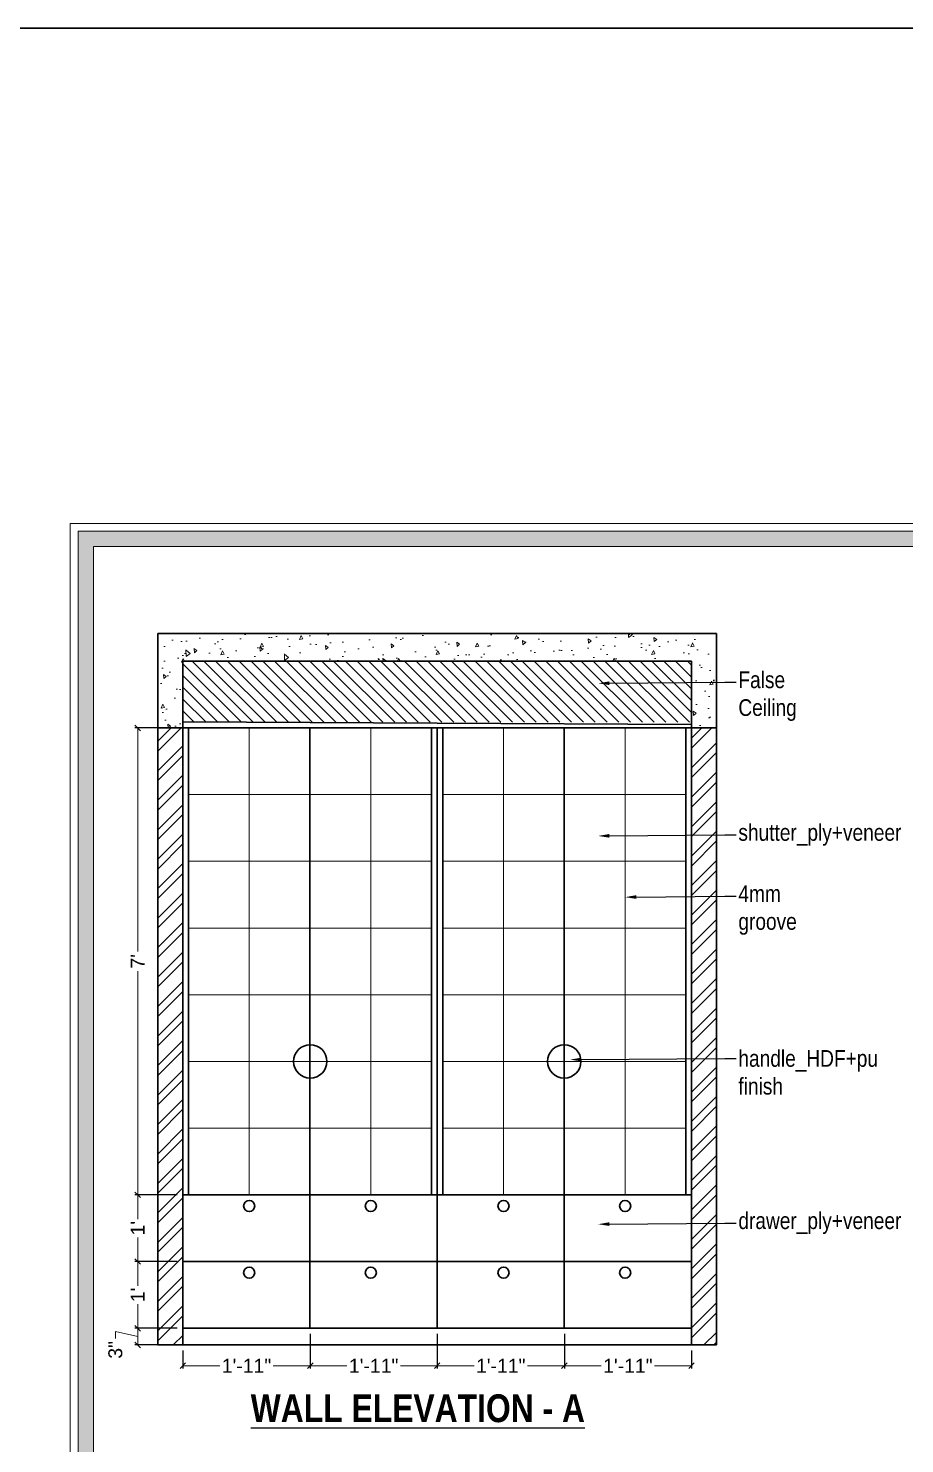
# Model space of a CAD drawing. Header units: millimetres. Extents: x 56222 to 3066687, y -650199 to -121287.
# Drawn here: x 136510.5 to 136668.2, y -182886.6 to -182632 of the extents above; entities that cross this region are included whole.
import ezdxf
from ezdxf import colors
from ezdxf.entities.mleader import LeaderData, LeaderLine
from ezdxf.math import Vec2, Vec3

# ---------------------------------------------------------------- set-up
doc = ezdxf.new("R2010")
doc.units = ezdxf.units.MM
doc.header["$MEASUREMENT"] = 0
doc.header["$PDMODE"] = 35
doc.linetypes.add('DASHEDX2', pattern=[1.5, 1, -0.5])
doc.layers.get('Defpoints').update_dxf_attribs({"color": 220})
doc.layers.add('AR HATCH-7', color=7, linetype='Continuous')
for name, color, linetype, lineweight in [('dim05', 1, 'Continuous', 13), ('Dimension', 10, 'DASHEDX2', 20), ('FURNITURE', 32, 'Continuous', 9), ('GROUND FLOOR', 7, 'Continuous', 9), ('GROUND FLOOR  ( HATCH )', 251, 'Continuous', 9), ('Labelling', 1, 'Continuous', 25), ('SECTION ( SLAB PLine )', 104, 'Continuous', 30), ('Text', 7, 'Continuous', 15), ('wall', 7, 'Continuous', 30), ('XX~SLAB ( BEAM )~ ( DIM )', 7, 'Continuous', 9)]:
    doc.layers.add(name, color=color, linetype=linetype, lineweight=lineweight)
doc.styles.add('Arial', font='arial.ttf')
doc.styles.get("Standard").update_dxf_attribs({"font": 'arial.ttf', "height": 6})
doc.styles.add('style4', font='ARIALN.TTF')
doc.dimstyles.new('ISO-25', dxfattribs={"dimtxt": 2.5, "dimasz": 1, "dimexe": 0.5, "dimexo": 1, "dimtad": 0, "dimdec": 1, "dimlunit": 4, "dimtxsty": 'Standard', "dimblk": 'OBLIQUE', "dimcen": 2.5, "dimclrd": 1, "dimclre": 1, "dimclrt": 5, "dimadec": 0, "dimazin": 0, "dimtfac": 1, "dimtdec": 1, "dimtmove": 0, "dimatfit": 3, "dimfxl": 1, "dimlwd": -1, "dimarcsym": 0})

# ---------------------------------------------------------------- blocks, each defined once
blk = doc.blocks.new('_Oblique')
at = {"layer": 'wall', "color": 0, "lineweight": -2}
blk.add_line((-0.5, -0.5), (0.5, 0.5), dxfattribs=at)
blk = doc.blocks.new('*D644')
at = {"layer": 'Defpoints', "color": 0, "lineweight": 30, "transparency": 16777216}
for p in [(136561.25, -182865.85), (136538.33, -182868.85), (136561.25, -182872.6)]:
    blk.add_point(p, dxfattribs=at)
at = {"layer": 'dim05', "color": 1, "linetype": 'Continuous', "lineweight": -2, "transparency": 16777216}
for p, q in [((136561.25, -182866.85), (136561.25, -182873.1)), ((136538.33, -182869.85), (136538.33, -182873.1))]:
    blk.add_line(p, q, dxfattribs=at)
at = {"layer": 'dim05', "color": 1, "linetype": 'Continuous', "transparency": 16777216}
for p, q in [((136538.33, -182872.6), (136544.99, -182872.6)), ((136561.25, -182872.6), (136554.59, -182872.6))]:
    blk.add_line(p, q, dxfattribs=at)
at = {"layer": 'dim05', "color": 1, "transparency": 16777216, "rotation": 180}
blk.add_blockref('_Oblique', (136538.33, -182872.6), dxfattribs=at)
at = {"layer": 'dim05', "color": 1, "transparency": 16777216}
blk.add_blockref('_Oblique', (136561.25, -182872.6), dxfattribs=at)
at = {"layer": 'dim05', "color": 5, "lineweight": 25, "transparency": 16777216, "insert": (136549.79, -182872.6), "char_height": 2.5, "attachment_point": 5, "style": 'Arial'}
blk.add_mtext('1\'-11"', dxfattribs=at)
blk = doc.blocks.new('*D645')
at = {"layer": 'Defpoints', "color": 0, "lineweight": 30, "transparency": 16777216}
for p in [(136561.25, -182865.85), (136584.08, -182865.85), (136584.08, -182872.6)]:
    blk.add_point(p, dxfattribs=at)
at = {"layer": 'dim05', "color": 1, "linetype": 'Continuous', "lineweight": -2, "transparency": 16777216}
for p, q in [((136561.25, -182866.85), (136561.25, -182873.1)), ((136584.08, -182866.85), (136584.08, -182873.1))]:
    blk.add_line(p, q, dxfattribs=at)
at = {"layer": 'dim05', "color": 1, "linetype": 'Continuous', "transparency": 16777216}
for p, q in [((136561.25, -182872.6), (136567.86, -182872.6)), ((136584.08, -182872.6), (136577.47, -182872.6))]:
    blk.add_line(p, q, dxfattribs=at)
at = {"layer": 'dim05', "color": 1, "transparency": 16777216, "rotation": 180}
blk.add_blockref('_Oblique', (136561.25, -182872.6), dxfattribs=at)
at = {"layer": 'dim05', "color": 1, "transparency": 16777216}
blk.add_blockref('_Oblique', (136584.08, -182872.6), dxfattribs=at)
at = {"layer": 'dim05', "color": 5, "lineweight": 25, "transparency": 16777216, "insert": (136572.66, -182872.6), "char_height": 2.5, "attachment_point": 5, "style": 'Arial'}
blk.add_mtext('1\'-11"', dxfattribs=at)
blk = doc.blocks.new('*D646')
at = {"layer": 'Defpoints', "color": 0, "lineweight": 30, "transparency": 16777216}
for p in [(136584.08, -182865.85), (136606.96, -182865.85), (136606.96, -182872.6)]:
    blk.add_point(p, dxfattribs=at)
at = {"layer": 'dim05', "color": 1, "linetype": 'Continuous', "lineweight": -2, "transparency": 16777216}
for p, q in [((136584.08, -182866.85), (136584.08, -182873.1)), ((136606.96, -182866.85), (136606.96, -182873.1))]:
    blk.add_line(p, q, dxfattribs=at)
at = {"layer": 'dim05', "color": 1, "linetype": 'Continuous', "transparency": 16777216}
for p, q in [((136584.08, -182872.6), (136590.72, -182872.6)), ((136606.96, -182872.6), (136600.32, -182872.6))]:
    blk.add_line(p, q, dxfattribs=at)
at = {"layer": 'dim05', "color": 1, "transparency": 16777216, "rotation": 180}
blk.add_blockref('_Oblique', (136584.08, -182872.6), dxfattribs=at)
at = {"layer": 'dim05', "color": 1, "transparency": 16777216}
blk.add_blockref('_Oblique', (136606.96, -182872.6), dxfattribs=at)
at = {"layer": 'dim05', "color": 5, "lineweight": 25, "transparency": 16777216, "insert": (136595.52, -182872.6), "char_height": 2.5, "attachment_point": 5, "style": 'Arial'}
blk.add_mtext('1\'-11"', dxfattribs=at)
blk = doc.blocks.new('*D647')
at = {"layer": 'Defpoints', "color": 0, "lineweight": 30, "transparency": 16777216}
for p in [(136606.96, -182865.85), (136629.83, -182868.85), (136629.83, -182872.6)]:
    blk.add_point(p, dxfattribs=at)
at = {"layer": 'dim05', "color": 1, "linetype": 'Continuous', "lineweight": -2, "transparency": 16777216}
for p, q in [((136606.96, -182866.85), (136606.96, -182873.1)), ((136629.83, -182869.85), (136629.83, -182873.1))]:
    blk.add_line(p, q, dxfattribs=at)
at = {"layer": 'dim05', "color": 1, "linetype": 'Continuous', "transparency": 16777216}
for p, q in [((136606.96, -182872.6), (136613.59, -182872.6)), ((136629.83, -182872.6), (136623.2, -182872.6))]:
    blk.add_line(p, q, dxfattribs=at)
at = {"layer": 'dim05', "color": 1, "transparency": 16777216, "rotation": 180}
blk.add_blockref('_Oblique', (136606.96, -182872.6), dxfattribs=at)
at = {"layer": 'dim05', "color": 1, "transparency": 16777216}
blk.add_blockref('_Oblique', (136629.83, -182872.6), dxfattribs=at)
at = {"layer": 'dim05', "color": 5, "lineweight": 25, "transparency": 16777216, "insert": (136618.39, -182872.6), "char_height": 2.5, "attachment_point": 5, "style": 'Arial'}
blk.add_mtext('1\'-11"', dxfattribs=at)
blk = doc.blocks.new('*D648')
at = {"layer": 'Defpoints', "color": 0, "lineweight": 30, "transparency": 16777216}
for p in [(136530.21, -182865.85), (136538.33, -182865.85), (136538.33, -182868.85)]:
    blk.add_point(p, dxfattribs=at)
at = {"layer": 'dim05', "color": 1, "linetype": 'Continuous', "transparency": 16777216}
for p, q in [((136530.21, -182867.35), (136526.2, -182866.43)), ((136526.2, -182866.43), (136526.2, -182867.68)), ((136530.21, -182868.85), (136530.21, -182865.85))]:
    blk.add_line(p, q, dxfattribs=at)
at = {"layer": 'dim05', "color": 1, "linetype": 'Continuous', "lineweight": -2, "transparency": 16777216}
for p, q in [((136537.33, -182865.85), (136529.71, -182865.85)), ((136537.33, -182868.85), (136529.71, -182868.85))]:
    blk.add_line(p, q, dxfattribs=at)
at = {"layer": 'dim05', "color": 1, "transparency": 16777216}
for p, rotation in [((136530.21, -182865.85), 90), ((136530.21, -182868.85), 270)]:
    blk.add_blockref('_Oblique', p, dxfattribs=dict(at, rotation=rotation))
at = {"layer": 'dim05', "color": 5, "lineweight": 25, "transparency": 16777216, "insert": (136526.2, -182869.74), "char_height": 2.5, "attachment_point": 5, "rotation": 90, "style": 'Arial'}
blk.add_mtext('3"', dxfattribs=at)
blk = doc.blocks.new('*D649')
at = {"layer": 'Defpoints', "color": 0, "lineweight": 30, "transparency": 16777216}
for p in [(136530.21, -182853.85), (136538.33, -182853.85), (136538.33, -182865.85)]:
    blk.add_point(p, dxfattribs=at)
at = {"layer": 'dim05', "color": 1, "linetype": 'Continuous', "lineweight": -2, "transparency": 16777216}
for p, q in [((136537.33, -182853.85), (136529.71, -182853.85)), ((136537.33, -182865.85), (136529.71, -182865.85))]:
    blk.add_line(p, q, dxfattribs=at)
at = {"layer": 'dim05', "color": 1, "linetype": 'Continuous', "transparency": 16777216}
for p, q in [((136530.21, -182853.85), (136530.21, -182858.2)), ((136530.21, -182865.85), (136530.21, -182861.51))]:
    blk.add_line(p, q, dxfattribs=at)
at = {"layer": 'dim05', "color": 1, "transparency": 16777216}
for p, rotation in [((136530.21, -182853.85), 90), ((136530.21, -182865.85), 270)]:
    blk.add_blockref('_Oblique', p, dxfattribs=dict(at, rotation=rotation))
at = {"layer": 'dim05', "color": 5, "lineweight": 25, "transparency": 16777216, "insert": (136530.21, -182859.85), "char_height": 2.5, "attachment_point": 5, "rotation": 90, "style": 'Arial'}
blk.add_mtext("1'", dxfattribs=at)
blk = doc.blocks.new('*D650')
at = {"layer": 'Defpoints', "color": 0, "lineweight": 30, "transparency": 16777216}
for p in [(136530.21, -182841.85), (136538.33, -182841.85), (136538.33, -182853.85)]:
    blk.add_point(p, dxfattribs=at)
at = {"layer": 'dim05', "color": 1, "linetype": 'Continuous', "lineweight": -2, "transparency": 16777216}
for p, q in [((136537.33, -182841.85), (136529.71, -182841.85)), ((136537.33, -182853.85), (136529.71, -182853.85))]:
    blk.add_line(p, q, dxfattribs=at)
at = {"layer": 'dim05', "color": 1, "linetype": 'Continuous', "transparency": 16777216}
for p, q in [((136530.21, -182841.85), (136530.21, -182846.2)), ((136530.21, -182853.85), (136530.21, -182849.51))]:
    blk.add_line(p, q, dxfattribs=at)
at = {"layer": 'dim05', "color": 1, "transparency": 16777216}
for p, rotation in [((136530.21, -182841.85), 90), ((136530.21, -182853.85), 270)]:
    blk.add_blockref('_Oblique', p, dxfattribs=dict(at, rotation=rotation))
at = {"layer": 'dim05', "color": 5, "lineweight": 25, "transparency": 16777216, "insert": (136530.21, -182847.85), "char_height": 2.5, "attachment_point": 5, "rotation": 90, "style": 'Arial'}
blk.add_mtext("1'", dxfattribs=at)
blk = doc.blocks.new('*D651')
at = {"layer": 'Defpoints', "color": 0, "lineweight": 30, "transparency": 16777216}
for p in [(136530.21, -182757.86), (136538.33, -182757.86), (136538.33, -182841.85)]:
    blk.add_point(p, dxfattribs=at)
at = {"layer": 'dim05', "color": 1, "linetype": 'Continuous', "lineweight": -2, "transparency": 16777216}
for p, q in [((136537.33, -182757.86), (136529.71, -182757.86)), ((136537.33, -182841.85), (136529.71, -182841.85))]:
    blk.add_line(p, q, dxfattribs=at)
at = {"layer": 'dim05', "color": 1, "linetype": 'Continuous', "transparency": 16777216}
for p, q in [((136530.21, -182757.86), (136530.21, -182798.09)), ((136530.21, -182841.85), (136530.21, -182801.62))]:
    blk.add_line(p, q, dxfattribs=at)
at = {"layer": 'dim05', "color": 1, "transparency": 16777216}
for p, rotation in [((136530.21, -182757.86), 90), ((136530.21, -182841.85), 270)]:
    blk.add_blockref('_Oblique', p, dxfattribs=dict(at, rotation=rotation))
at = {"layer": 'dim05', "color": 5, "lineweight": 25, "transparency": 16777216, "insert": (136530.21, -182799.85), "char_height": 2.5, "attachment_point": 5, "rotation": 90, "style": 'Arial'}
blk.add_mtext("7'", dxfattribs=at)

msp = doc.modelspace()

# ---------------------------------------------------------------- hatches: boundary and pattern name
at = {"layer": 'AR HATCH-7', "lineweight": 0, "true_color": 0x939598}
h = msp.add_hatch(dxfattribs=at)
h.set_pattern_fill('AR-CONC', color=252, angle=45)
h.set_pattern_definition([(95, (2490.6115, -376.7315), (5.51551999, 4.62807079), [0.75, -8.25]), (40, (2490.6115, -376.7315), (-6.29992167, 4.3376815), [0.6, -6.6]), (145.4514445, (2491.071, -376.346), (-0.78440164, 8.96575221), [0.63740192, -7.01142112]), (91.1842, (2489.197, -375.317), (8.71693388, 6.37613776), [1.125, -12.375]), (141.6356355, (2489.924, -374.786), (-0.2790007, 13.4971167), [0.9561034, -10.5171376]), (36.184164, (2489.197, -375.317), (-0.2790007, 13.4971167), [0.9, -9.9]), (66, (2490.258, -374.964), (7.06771572, 1.37382476), [0.75, -8.25]), (11, (2490.258, -374.964), (-3.40708593, 6.84808435), [0.6, -6.6]), (116.4514447, (2490.847, -374.849), (3.66062975, 8.22190906), [0.6374019, -7.01142112]), (82.5, (2490.6115, -376.7315), (-2.267931853, 2.439898176), [0, -6.52, 0, -6.7, 0, -6.625]), (52.5, (2490.6115, -376.7315), (-0.92872942, 4.6490945), [0, -3.82, 0, -6.37, 0, -2.525]), (12.5, (2489.0347, -378.3084), (3.934181673, 3.615207618), [0, -2.5, 0, -7.8, 0, -10.35]), (2.5, (2488.3276, -379.0155), (3.41589983, 4.83159807), [0, -3.25, 0, -5.18, 0, -7.35])])
h.paths.add_polyline_path([(136634.331, -182740.855), (136533.831, -182740.855), (136533.831, -182757.855), (136538.331, -182757.855), (136538.331, -182745.855), (136629.831, -182745.855), (136629.831, -182757.855), (136634.331, -182757.855)])
at = {"layer": 'AR HATCH-7', "lineweight": 9, "true_color": 0x939598}
h = msp.add_hatch(dxfattribs=at)
h.set_pattern_fill('ANSI32', color=252, scale=10)
h.set_pattern_definition([(45, (2490.6115, -376.7315), (-2.65165043, 2.65165043), []), (45, (2492.3793, -376.7315), (-2.65165043, 2.65165043), [])])
h.paths.add_polyline_path([(136538.331, -182757.855), (136533.831, -182757.855), (136533.831, -182868.855), (136538.331, -182868.855)])
h.paths.add_polyline_path([(136634.331, -182757.855), (136629.831, -182757.855), (136629.831, -182868.855), (136634.331, -182868.855)])
at = {"layer": 'Dimension', "linetype": 'Continuous', "true_color": 0xd39e00}
h = msp.add_hatch(color=42, dxfattribs=at)
h.paths.add_polyline_path([(136519.487, -182722.471), (136519.487, -183001.349), (136915.69, -183001.349), (136915.69, -182722.471)])
h.paths.add_polyline_path([(136522.268, -182725.252), (136912.91, -182725.252), (136912.91, -182998.568), (136522.268, -182998.568)], flags=16)
at = {"layer": 'GROUND FLOOR  ( HATCH )', "lineweight": 15}
h = msp.add_hatch(dxfattribs=at)
h.set_pattern_fill('ANSI31', color=6, scale=12, angle=90, style=0)
h.set_pattern_definition([(135, (-542.0216, -6.6629), (-1.060660172, -1.060660172), [])])
h.paths.add_polyline_path([(136629.831, -182745.855), (136538.331, -182745.855), (136538.331, -182756.855), (136629.831, -182756.855)])

# ---------------------------------------------------------------- linework, layer by layer
at = {"layer": 'Dimension', "color": 42, "linetype": 'Continuous', "true_color": 0xd39e00}
for points in [[(136518.097, -182721.081), (136917.081, -182721.081), (136917.081, -183002.739), (136518.097, -183002.739)], [(136519.487, -182722.471), (136915.69, -182722.471), (136915.69, -183001.349), (136519.487, -183001.349)], [(136522.268, -182725.252), (136912.91, -182725.252), (136912.91, -182998.568), (136522.268, -182998.568)]]:
    msp.add_lwpolyline(points, close=True, dxfattribs=at)
at = {"layer": 'FURNITURE', "lineweight": 30}
for p, q in [((136539.331, -182757.855), (136539.331, -182841.855)), ((136629.831, -182757.855), (136539.331, -182757.855)), ((136561.206, -182865.855), (136561.206, -182757.855)), ((136583.081, -182841.855), (136583.081, -182757.855)), ((136584.081, -182865.855), (136584.081, -182757.855)), ((136585.081, -182841.855), (136585.081, -182757.855)), ((136606.956, -182865.855), (136606.956, -182757.855)), ((136628.831, -182757.855), (136628.831, -182841.855)), ((136629.831, -182841.855), (136538.331, -182841.855)), ((136538.331, -182853.855), (136584.081, -182853.855)), ((136584.081, -182853.855), (136629.831, -182853.855)), ((136538.331, -182865.855), (136629.831, -182865.855))]:
    msp.add_line(p, q, dxfattribs=at)
at = {"layer": 'FURNITURE', "color": 9, "lineweight": 9, "true_color": 0xc7c8ca}
for p, q in [((136550.269, -182841.855), (136550.269, -182757.836)), ((136572.144, -182841.855), (136572.144, -182757.855)), ((136596.019, -182841.855), (136596.019, -182757.855)), ((136617.894, -182841.855), (136617.894, -182757.855)), ((136583.081, -182769.855), (136539.331, -182769.855)), ((136628.831, -182769.855), (136585.081, -182769.855)), ((136583.081, -182781.855), (136539.331, -182781.855)), ((136628.831, -182781.855), (136585.081, -182781.855)), ((136583.081, -182793.855), (136539.331, -182793.855)), ((136628.831, -182793.855), (136585.081, -182793.855)), ((136583.081, -182805.855), (136539.331, -182805.855)), ((136628.831, -182805.855), (136585.081, -182805.855)), ((136583.081, -182817.855), (136539.331, -182817.855)), ((136628.831, -182817.855), (136585.081, -182817.855)), ((136583.081, -182829.855), (136539.331, -182829.855)), ((136628.831, -182829.855), (136585.081, -182829.855))]:
    msp.add_line(p, q, dxfattribs=at)
at = {"layer": 'FURNITURE', "lineweight": 30}
for centre, radius in [((136561.248, -182817.855), 3), ((136606.956, -182817.855), 3), ((136550.269, -182843.855), 1), ((136572.144, -182843.855), 1), ((136596.019, -182843.855), 1), ((136617.894, -182843.855), 1), ((136550.269, -182855.855), 1), ((136572.144, -182855.855), 1), ((136596.019, -182855.855), 1), ((136617.894, -182855.855), 1)]:
    msp.add_circle(centre, radius, dxfattribs=at)
at = {"layer": 'GROUND FLOOR', "color": 6, "lineweight": 30}
for p, q in [((136629.831, -182757.244), (136538.331, -182756.785)), ((136629.831, -182757.855), (136538.331, -182757.855))]:
    msp.add_line(p, q, dxfattribs=at)
at = {"layer": 'SECTION ( SLAB PLine )', "color": 1}
for p, q in [((136533.831, -182740.855), (136533.831, -182757.855)), ((136533.831, -182740.855), (136634.331, -182740.855)), ((136634.331, -182740.855), (136634.331, -182757.855)), ((136538.331, -182745.855), (136538.331, -182757.855)), ((136538.331, -182745.855), (136629.831, -182745.855)), ((136629.831, -182745.855), (136629.831, -182757.855)), ((136538.331, -182757.855), (136533.831, -182757.855)), ((136634.331, -182757.855), (136629.831, -182757.855))]:
    msp.add_line(p, q, dxfattribs=at)
at = {"layer": 'XX~SLAB ( BEAM )~ ( DIM )', "lineweight": 30}
for p, q in [((136533.831, -182757.855), (136533.831, -182868.855)), ((136538.331, -182757.855), (136538.331, -182868.855)), ((136629.831, -182757.855), (136629.831, -182868.855)), ((136634.331, -182757.855), (136634.331, -182868.855)), ((136533.831, -182868.855), (136634.331, -182868.855))]:
    msp.add_line(p, q, dxfattribs=at)
at = {"layer": 'XX~SLAB ( BEAM )~ ( DIM )', "color": 3, "lineweight": 30}
msp.add_lwpolyline([(134344.713, -182632.016), (137936.581, -182632.016), (137936.581, -183605.178), (134344.713, -183605.178)], close=True, dxfattribs=at)

# ---------------------------------------------------------------- texts
at = {"layer": 'Labelling', "color": 251, "true_color": 0x636466, "insert": (136580.609, -182880.276), "char_height": 5, "attachment_point": 5, "style": 'style4'}
msp.add_mtext_dynamic_manual_height_columns('{\\fArial Narrow|b1|i0|c0|p34;\\LWALL ELEVATION - A}', width=79.10806, gutter_width=1, heights=[0], dxfattribs=at)

# ---------------------------------------------------------------- dimensions: what is measured, and where the dimension line sits
at = {"layer": 'dim05', "color": 27, "lineweight": 25, "true_color": 0x7d5120}
for base, p1, p2, picture, middle in [((136530.212, -182757.855), (136538.331, -182841.855), (136538.331, -182757.855), '*D651', (136530.212, -182799.855)), ((136530.212, -182841.855), (136538.331, -182853.855), (136538.331, -182841.855), '*D650', (136530.212, -182847.855)), ((136530.212, -182853.855), (136538.331, -182865.855), (136538.331, -182853.855), '*D649', (136530.212, -182859.855))]:
    dim = msp.add_linear_dim(base=base, p1=p1, p2=p2, angle=90, dimstyle='ISO-25', override={"dimtxsty": 'Arial'}, dxfattribs=at)
    dim.commit()
    dim.dimension.update_dxf_attribs({"geometry": picture, "text_midpoint": middle})
dim = msp.add_linear_dim(base=(136530.212, -182865.855), p1=(136538.331, -182868.855), p2=(136538.331, -182865.855), angle=90, dimstyle='ISO-25', override={"dimtxsty": 'Arial', "dimtmove": 1}, dxfattribs=at)
dim.commit()
dim.dimension.update_dxf_attribs({"geometry": '*D648', "text_midpoint": (136526.198, -182868.304), "dimtype": 160})
for base, p1, p2, picture, middle in [((136561.248, -182872.601), (136538.331, -182868.855), (136561.248, -182865.855), '*D644', (136549.79, -182872.601)), ((136584.081, -182872.601), (136561.248, -182865.855), (136584.081, -182865.855), '*D645', (136572.665, -182872.601)), ((136606.956, -182872.601), (136584.081, -182865.855), (136606.956, -182865.855), '*D646', (136595.519, -182872.601)), ((136629.831, -182872.601), (136606.956, -182865.855), (136629.831, -182868.855), '*D647', (136618.394, -182872.601))]:
    dim = msp.add_linear_dim(base=base, p1=p1, p2=p2, dimstyle='ISO-25', override={"dimtxsty": 'Arial'}, dxfattribs=at)
    dim.commit()
    dim.dimension.update_dxf_attribs({"geometry": picture, "text_midpoint": middle})

# ---------------------------------------------------------------- leaders
at = {"layer": 'Text', "color": 1, "lineweight": 0, "ltscale": 20}
ml = msp.add_multileader_mtext('Standard', dxfattribs=at)
ml.set_content('False \\PCeiling', color=1, style='style4')
ml.set_leader_properties()
ml.build(insert=Vec2(0, 0))
ml.multileader.update_dxf_attribs({"dogleg_length": 2.025, "arrow_head_size": 2})
ctx = ml.context
ctx.base_point, ctx.char_height, ctx.arrow_head_size, ctx.landing_gap_size, ctx.plane_origin = Vec3(136637.867, -182749.646), 3, 2, 0.4, Vec3(136570.832, -182746.646)
notes = []
notes.append((ctx, [(0, (1, 1, 0), (136635.843, -182749.646), (1, 0), 2.025, [(0, [(136613.057, -182749.835)], 0, [])])]))
ctx.mtext.insert = Vec3(136638.267, -182747.705)
ml = msp.add_multileader_mtext('Standard', dxfattribs=at)
ml.set_content('shutter_ply+veneer', color=1, style='style4')
ml.set_leader_properties()
ml.build(insert=Vec2(0, 0))
ml.multileader.update_dxf_attribs({"dogleg_length": 2.025, "arrow_head_size": 2})
ctx = ml.context
ctx.base_point, ctx.char_height, ctx.arrow_head_size, ctx.landing_gap_size, ctx.plane_origin = Vec3(136637.867, -182777.105), 3, 2, 0.4, Vec3(136570.832, -182774.105)
notes.append((ctx, [(0, (1, 1, 0), (136635.843, -182777.105), (1, 0), 2.025, [(0, [(136613.057, -182777.294)], 0, [])])]))
ctx.mtext.insert, ctx.mtext.width = Vec3(136638.267, -182775.164), 10.44884
ml = msp.add_multileader_mtext('Standard', dxfattribs=at)
ml.set_content('4mm \\Pgroove', color=1, style='style4')
ml.set_leader_properties()
ml.build(insert=Vec2(0, 0))
ml.multileader.update_dxf_attribs({"dogleg_length": 2.025, "arrow_head_size": 2})
ctx = ml.context
ctx.base_point, ctx.char_height, ctx.arrow_head_size, ctx.landing_gap_size, ctx.plane_origin = Vec3(136637.867, -182788.116), 3, 2, 0.4, Vec3(136570.832, -182785.116)
notes.append((ctx, [(0, (1, 1, 0), (136635.843, -182788.116), (1, 0), 2.025, [(0, [(136617.894, -182788.305)], 0, [])])]))
ctx.mtext.insert = Vec3(136638.267, -182786.175)
ml = msp.add_multileader_mtext('Standard', dxfattribs=at)
ml.set_content('handle_HDF+pu \\Pfinish', color=1, style='style4')
ml.set_leader_properties()
ml.build(insert=Vec2(0, 0))
ml.multileader.update_dxf_attribs({"dogleg_length": 2.025, "arrow_head_size": 2})
ctx = ml.context
ctx.base_point, ctx.char_height, ctx.arrow_head_size, ctx.landing_gap_size, ctx.plane_origin = Vec3(136637.867, -182817.338), 3, 2, 0.4, Vec3(136570.832, -182814.338)
notes.append((ctx, [(0, (1, 1, 0), (136635.843, -182817.338), (1, 0), 2.025, [(0, [(136607.997, -182817.527)], 0, [])])]))
ctx.mtext.insert = Vec3(136638.267, -182815.813)
ml = msp.add_multileader_mtext('Standard', dxfattribs=at)
ml.set_content('drawer_ply+veneer', color=1, style='style4')
ml.set_leader_properties()
ml.build(insert=Vec2(0, 0))
ml.multileader.update_dxf_attribs({"dogleg_length": 2.025, "arrow_head_size": 2})
ctx = ml.context
ctx.base_point, ctx.char_height, ctx.arrow_head_size, ctx.landing_gap_size, ctx.plane_origin = Vec3(136637.867, -182846.945), 3, 2, 0.4, Vec3(136570.832, -182843.945)
notes.append((ctx, [(0, (1, 1, 0), (136635.843, -182846.945), (1, 0), 2.025, [(0, [(136613.057, -182847.135)], 0, [])])]))
ctx.mtext.insert, ctx.mtext.width = Vec3(136638.267, -182845.004), 10.43656
for ctx, leaders in notes:
    for number, flags, end, landing, length, lines in leaders:
        leader = LeaderData()
        leader.index, (leader.has_last_leader_line, leader.has_dogleg_vector, leader.attachment_direction) = number, flags
        leader.last_leader_point, leader.dogleg_vector, leader.dogleg_length = Vec3(end), Vec3(landing), length
        for number, points, colour, breaks in lines:
            line = LeaderLine()
            line.index, line.vertices, line.color, line.breaks = number, Vec3.list(points), colors.encode_raw_color(colour), breaks
            leader.lines.append(line)
        ctx.leaders.append(leader)

doc.saveas('drawing.dxf')
